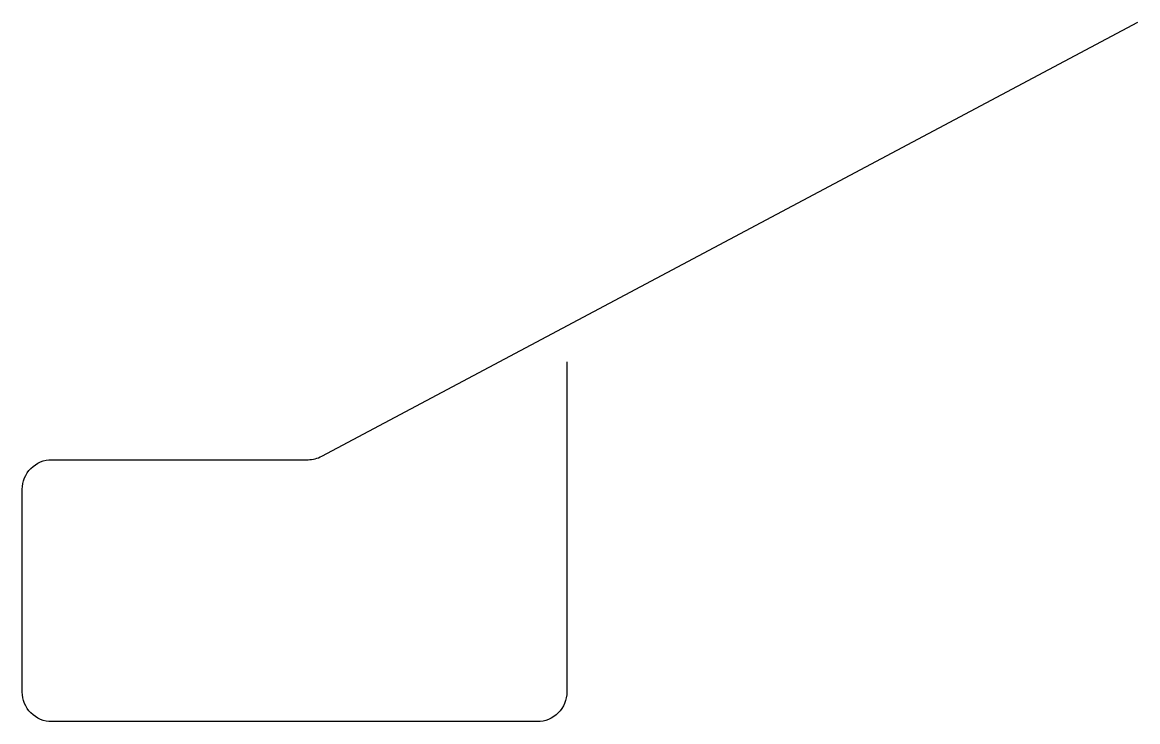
# Model space of a CAD drawing. Header units: millimetres. Extents: x 370 to 1578, y 0 to 757.
import ezdxf

# ---------------------------------------------------------------- set-up
doc = ezdxf.new("R2010")
doc.units = ezdxf.units.MM

msp = doc.modelspace()

# ---------------------------------------------------------------- linework, layer by layer
msp.add_lwpolyline([(959.7, 389.3), (959.7, 32.3, -0.414214), (927.7, 0.3), (402.2, 0.3, -0.414214), (370.2, 32.3), (370.2, 251.6, -0.414214), (402.2, 283.6), (679.5, 283.6, 0.122738), (694.5, 287.4), (1577.6, 756.7)], format="xyb")

doc.saveas('drawing.dxf')
